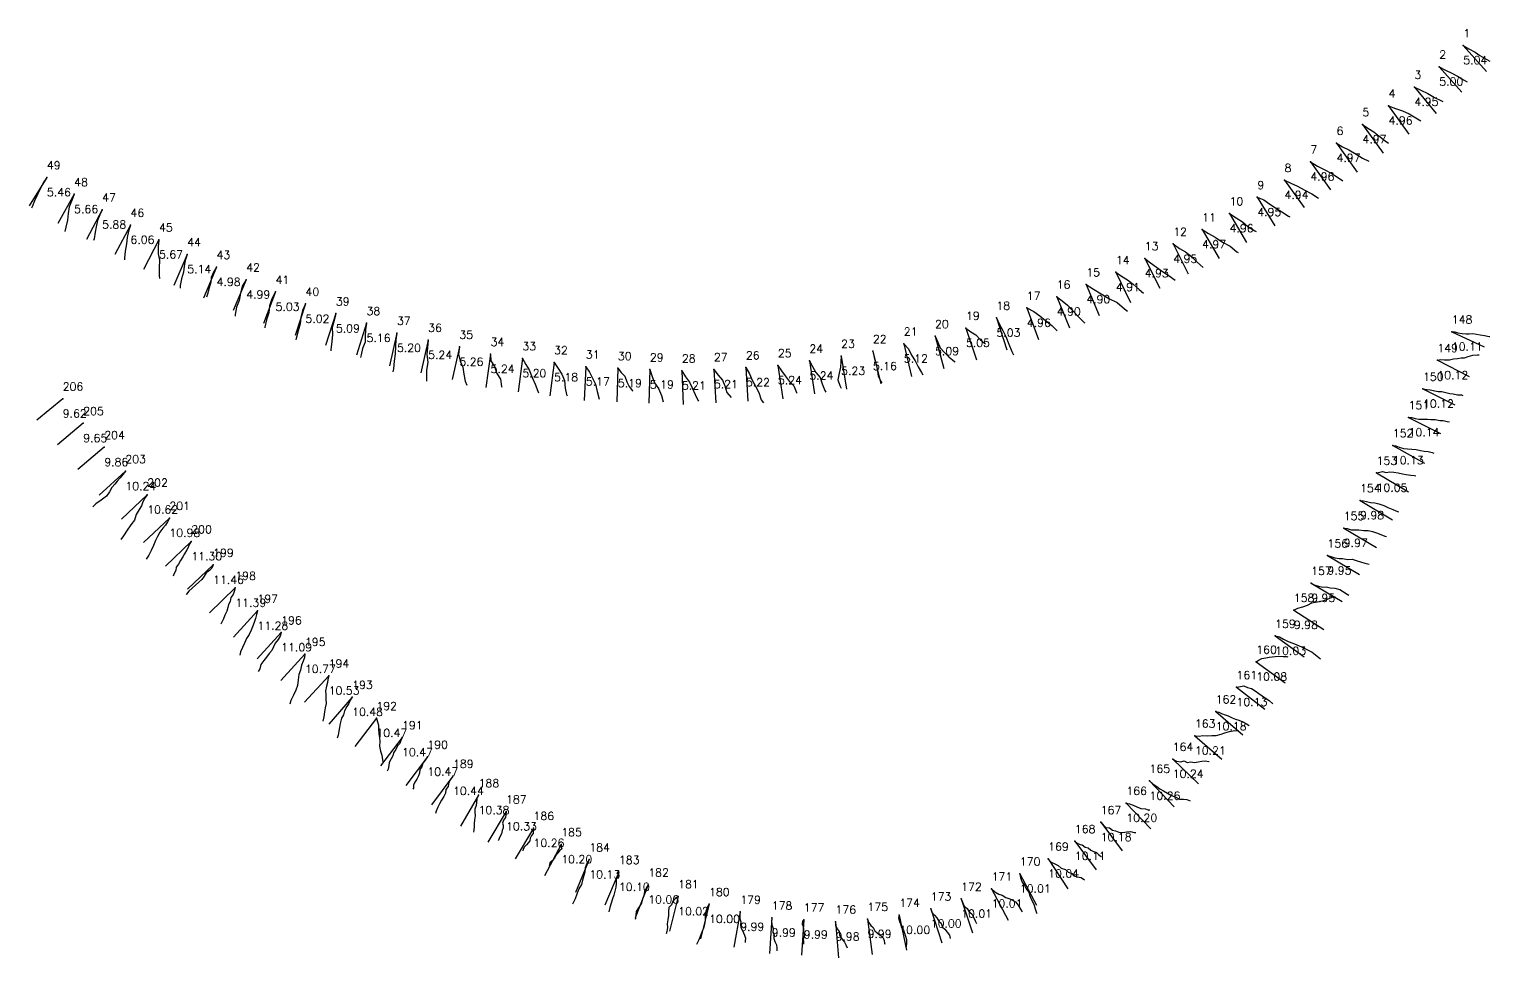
# Model space of a CAD drawing. Extents: x 748548.7 to 748603.5, y 8930366 to 8930400.8.
import ezdxf

# ---------------------------------------------------------------- set-up
doc = ezdxf.new("R2010")
doc.units = 0
for name, color, linetype in [('Hole', 7, 'Continuous'), ('Length', 7, 'Continuous'), ('Number', 7, 'Continuous'), ('Real Hole', 7, 'Continuous'), ('Theoretical Hole', 7, 'Continuous')]:
    doc.layers.add(name, color=color, linetype=linetype)
doc.styles.get("Standard").update_dxf_attribs({"font": 'simplex.shx'})

msp = doc.modelspace()

# ---------------------------------------------------------------- linework, layer by layer
at = {"layer": 'Hole', "color": 244, "true_color": 0x0a11ff}
for p in [(748602.48, 8930400.16, 199.87), (748601.58, 8930399.36, 199.83), (748600.65, 8930398.6, 199.78), (748599.68, 8930397.9, 199.79), (748598.7, 8930397.2, 199.79), (748597.73, 8930396.5, 199.79), (748596.75, 8930395.8, 199.78), (748549.39, 8930395.21, 200.31), (748595.78, 8930395.11, 199.78), (748550.41, 8930394.58, 200.52), (748594.76, 8930394.47, 199.79), (748551.46, 8930394, 200.74), (748593.72, 8930393.86, 199.8), (748552.52, 8930393.43, 200.93), (748553.59, 8930392.88, 200.53), (748591.61, 8930392.72, 199.79), (748592.69, 8930393.26, 199.8), (748554.65, 8930392.33, 199.98), (748590.54, 8930392.18, 199.77), (748555.75, 8930391.85, 199.81), (748589.46, 8930391.66, 199.74), (748556.86, 8930391.38, 199.84), (748588.35, 8930391.2, 199.74), (748557.96, 8930390.92, 199.87), (748587.24, 8930390.74, 199.74), (748559.08, 8930390.47, 199.87), (748560.22, 8930390.11, 199.94), (748586.12, 8930390.32, 199.8), (748561.37, 8930389.75, 200), (748583.84, 8930389.57, 199.89), (748584.98, 8930389.95, 199.87), (748562.51, 8930389.38, 200.05), (748563.68, 8930389.12, 200.09), (748581.51, 8930388.98, 199.96), (748582.68, 8930389.26, 199.93), (748602.05, 8930389.43, 200.02), (748564.85, 8930388.86, 200.11), (748566.02, 8930388.59, 200.08), (748567.21, 8930388.43, 200.05), (748577.97, 8930388.34, 200.09), (748579.16, 8930388.52, 200.07), (748580.35, 8930388.7, 200), (748601.51, 8930388.36, 200.03), (748568.4, 8930388.28, 200.02), (748569.59, 8930388.12, 200.02), (748570.79, 8930388.06, 200.03), (748571.99, 8930388.01, 200.04), (748573.19, 8930387.97, 200.05), (748574.39, 8930388.02, 200.05), (748575.59, 8930388.09, 200.07), (748576.79, 8930388.17, 200.09), (748600.97, 8930387.29, 200.03), (748549.98, 8930386.92, 199.54), (748600.43, 8930386.22, 200.05), (748550.75, 8930386, 199.56), (748551.54, 8930385.1, 199.77), (748599.84, 8930385.17, 200.04), (748552.33, 8930384.2, 200.15), (748599.23, 8930384.14, 199.96), (748553.15, 8930383.32, 200.54), (748598.61, 8930383.11, 199.88), (748553.98, 8930382.45, 200.9), (748598, 8930382.07, 199.86), (748554.8, 8930381.57, 201.22), (748555.62, 8930380.69, 201.38), (748597.39, 8930381.04, 199.85), (748556.45, 8930379.83, 201.31), (748596.78, 8930380.01, 199.86), (748557.28, 8930378.97, 201.2), (748596.13, 8930379, 199.89), (748558.17, 8930378.16, 201), (748595.43, 8930378.03, 199.95), (748559.06, 8930377.35, 200.69), (748594.72, 8930377.06, 200), (748559.95, 8930376.54, 200.44), (748593.98, 8930376.11, 200.04), (748560.83, 8930375.74, 200.39), (748593.2, 8930375.2, 200.09), (748561.74, 8930374.95, 200.38), (748562.7, 8930374.23, 200.38), (748592.42, 8930374.29, 200.12), (748563.65, 8930373.5, 200.38), (748591.59, 8930373.42, 200.15), (748564.61, 8930372.78, 200.36), (748590.72, 8930372.6, 200.17), (748565.57, 8930372.06, 200.3), (748566.6, 8930371.45, 200.24), (748589.85, 8930371.77, 200.11), (748567.63, 8930370.83, 200.17), (748588.89, 8930371.05, 200.09), (748587.92, 8930370.34, 200.03), (748568.67, 8930370.22, 200.11), (748569.72, 8930369.65, 200.04), (748570.83, 8930369.18, 200.01), (748586.92, 8930369.68, 199.95), (748571.93, 8930368.71, 199.97), (748585.86, 8930369.12, 199.92), (748573.05, 8930368.27, 199.94), (748583.66, 8930368.18, 199.92), (748584.8, 8930368.56, 199.92), (748574.21, 8930367.98, 199.91), (748575.38, 8930367.69, 199.9), (748581.34, 8930367.57, 199.91), (748582.52, 8930367.81, 199.91), (748576.56, 8930367.47, 199.9), (748577.76, 8930367.4, 199.9), (748578.95, 8930367.32, 199.89), (748580.15, 8930367.42, 199.9)]:
    msp.add_point(p, dxfattribs=at)
at = {"layer": 'Real Hole', "color": 1, "true_color": 0xff0000}
for points in [[(748602.48, 8930400.16, 199.87), (748602.692, 8930400.036, 198.901), (748602.921, 8930399.908, 197.936), (748603.105, 8930399.776, 196.962), (748603.364, 8930399.628, 196.007), (748603.474, 8930399.572, 195.523)], [(748601.58, 8930399.36, 199.83), (748601.809, 8930399.231, 198.865), (748602.052, 8930399.118, 197.902), (748602.266, 8930399.005, 196.931), (748602.488, 8930398.869, 195.966), (748602.624, 8930398.798, 195.386)], [(748600.65, 8930398.6, 199.78), (748600.894, 8930398.478, 198.818), (748601.152, 8930398.36, 197.859), (748601.399, 8930398.205, 196.902), (748601.662, 8930398.086, 195.945), (748601.716, 8930398.062, 195.754)], [(748599.68, 8930397.9, 199.79), (748599.937, 8930397.795, 198.829), (748600.206, 8930397.708, 197.87), (748600.447, 8930397.599, 196.906), (748600.707, 8930397.446, 195.952), (748600.886, 8930397.328, 195.182)], [(748598.7, 8930397.2, 199.79), (748598.905, 8930397.06, 198.821), (748599.126, 8930396.925, 197.855), (748599.316, 8930396.767, 196.886), (748599.554, 8930396.581, 195.933), (748599.671, 8930396.497, 195.454)], [(748597.73, 8930396.5, 199.79), (748597.951, 8930396.361, 198.825), (748598.194, 8930396.241, 197.862), (748598.461, 8930396.086, 196.911), (748598.707, 8930395.936, 195.953), (748598.935, 8930395.825, 194.986)], [(748596.75, 8930395.8, 199.78), (748597.017, 8930395.639, 198.83), (748597.29, 8930395.491, 197.879), (748597.529, 8930395.368, 196.916), (748597.763, 8930395.219, 195.955), (748597.961, 8930395.09, 195.087)], [(748549.39, 8930395.21, 200.31), (748549.253, 8930395.007, 199.34), (748549.153, 8930394.795, 198.368), (748549.03, 8930394.574, 197.401), (748548.921, 8930394.34, 196.435), (748548.83, 8930394.107, 195.467), (748548.806, 8930394.055, 195.275)], [(748595.78, 8930395.11, 199.78), (748596.021, 8930394.997, 198.816), (748596.268, 8930394.884, 197.854), (748596.522, 8930394.742, 196.897), (748596.8, 8930394.593, 195.948), (748597.049, 8930394.433, 194.993)], [(748550.41, 8930394.58, 200.52), (748550.318, 8930394.349, 199.551), (748550.224, 8930394.106, 198.586), (748550.186, 8930393.863, 197.617), (748550.157, 8930393.615, 196.648), (748550.098, 8930393.347, 195.687), (748550.06, 8930393.188, 195.109)], [(748594.76, 8930394.47, 199.79), (748595.007, 8930394.369, 198.826), (748595.23, 8930394.212, 197.864), (748595.441, 8930394.073, 196.897), (748595.675, 8930393.928, 195.935), (748595.927, 8930393.763, 194.982), (748595.974, 8930393.732, 194.79)], [(748551.46, 8930394, 200.74), (748551.369, 8930393.811, 199.762), (748551.287, 8930393.595, 198.789), (748551.235, 8930393.361, 197.819), (748551.197, 8930393.163, 196.839), (748551.155, 8930392.917, 195.871), (748551.133, 8930392.851, 195.579)], [(748593.72, 8930393.86, 199.8), (748593.961, 8930393.703, 198.842), (748594.199, 8930393.554, 197.882), (748594.407, 8930393.371, 196.922), (748594.667, 8930393.207, 195.97), (748594.716, 8930393.181, 195.778)], [(748552.52, 8930393.43, 200.93), (748552.446, 8930393.194, 199.961), (748552.393, 8930392.966, 198.989), (748552.378, 8930392.72, 198.02), (748552.324, 8930392.447, 197.059), (748552.294, 8930392.185, 196.095), (748552.293, 8930392.131, 195.902)], [(748553.59, 8930392.88, 200.53), (748553.562, 8930392.612, 199.567), (748553.557, 8930392.348, 198.602), (748553.608, 8930392.108, 197.633), (748553.602, 8930391.828, 196.673), (748553.602, 8930391.536, 195.717), (748553.605, 8930391.423, 195.333)], [(748591.61, 8930392.72, 199.79), (748591.839, 8930392.552, 198.831), (748592.071, 8930392.421, 197.867), (748592.298, 8930392.254, 196.908), (748592.499, 8930392.039, 195.952), (748592.73, 8930391.833, 195.001)], [(748592.69, 8930393.26, 199.8), (748592.936, 8930393.111, 198.842), (748593.178, 8930392.98, 197.881), (748593.461, 8930392.787, 196.941), (748593.736, 8930392.632, 195.993), (748593.991, 8930392.428, 195.047), (748594.045, 8930392.396, 194.857)], [(748554.65, 8930392.33, 199.98), (748554.573, 8930392.104, 199.009), (748554.531, 8930391.888, 198.033), (748554.506, 8930391.659, 197.06), (748554.434, 8930391.414, 196.094), (748554.385, 8930391.157, 195.128), (748554.379, 8930391.057, 194.741)], [(748590.54, 8930392.18, 199.77), (748590.753, 8930392.015, 198.807), (748590.975, 8930391.848, 197.846), (748591.207, 8930391.691, 196.886), (748591.46, 8930391.524, 195.933), (748591.681, 8930391.364, 195.076)], [(748555.75, 8930391.85, 199.81), (748555.631, 8930391.664, 198.835), (748555.551, 8930391.467, 197.858), (748555.53, 8930391.289, 196.874), (748555.47, 8930391.075, 195.899), (748555.407, 8930390.84, 194.929), (748555.37, 8930390.723, 194.444)], [(748589.46, 8930391.66, 199.74), (748589.67, 8930391.514, 198.773), (748589.895, 8930391.372, 197.809), (748590.101, 8930391.213, 196.844), (748590.331, 8930391.017, 195.891), (748590.492, 8930390.87, 195.121)], [(748556.86, 8930391.38, 199.84), (748556.707, 8930391.138, 198.882), (748556.649, 8930390.873, 197.92), (748556.6, 8930390.606, 196.957), (748556.496, 8930390.346, 195.997), (748556.449, 8930390.072, 195.036), (748556.442, 8930390.014, 194.845)], [(748588.35, 8930391.2, 199.74), (748588.624, 8930391.03, 198.793), (748588.904, 8930390.847, 197.851), (748589.199, 8930390.677, 196.911), (748589.506, 8930390.52, 195.972), (748589.783, 8930390.289, 195.039), (748589.897, 8930390.198, 194.667)], [(748557.96, 8930390.92, 199.87), (748557.822, 8930390.667, 198.912), (748557.737, 8930390.402, 197.952), (748557.705, 8930390.134, 196.989), (748557.616, 8930389.88, 196.026), (748557.559, 8930389.602, 195.067), (748557.556, 8930389.573, 194.971)], [(748587.24, 8930390.74, 199.74), (748587.451, 8930390.584, 198.775), (748587.648, 8930390.42, 197.808), (748587.855, 8930390.206, 196.854), (748588.061, 8930389.988, 195.9), (748588.272, 8930389.781, 194.944), (748588.294, 8930389.763, 194.849)], [(748559.08, 8930390.47, 199.87), (748558.968, 8930390.221, 198.908), (748558.904, 8930389.965, 197.943), (748558.882, 8930389.725, 196.973), (748558.807, 8930389.464, 196.011), (748558.728, 8930389.181, 195.055), (748558.717, 8930389.123, 194.863)], [(748560.22, 8930390.11, 199.94), (748560.151, 8930389.851, 198.977), (748560.085, 8930389.592, 198.013), (748560.099, 8930389.328, 197.048), (748560.064, 8930389.062, 196.085), (748560.037, 8930388.748, 195.136), (748560.028, 8930388.719, 195.041)], [(748586.12, 8930390.32, 199.8), (748586.382, 8930390.191, 198.844), (748586.603, 8930390.025, 197.883), (748586.825, 8930389.857, 196.922), (748587.052, 8930389.658, 195.969), (748587.256, 8930389.467, 195.009)], [(748561.37, 8930389.75, 200), (748561.325, 8930389.505, 199.032), (748561.312, 8930389.267, 198.06), (748561.312, 8930389.038, 197.087), (748561.221, 8930388.797, 196.121), (748561.162, 8930388.564, 195.15), (748561.148, 8930388.468, 194.762)], [(748583.84, 8930389.57, 199.89), (748584.018, 8930389.423, 198.917), (748584.21, 8930389.318, 197.941), (748584.373, 8930389.144, 196.97), (748584.538, 8930389, 195.994), (748584.572, 8930388.977, 195.799)], [(748584.98, 8930389.95, 199.87), (748585.091, 8930389.696, 198.909), (748585.225, 8930389.474, 197.944), (748585.331, 8930389.247, 196.975), (748585.451, 8930388.964, 196.024), (748585.563, 8930388.694, 195.067), (748585.619, 8930388.565, 194.588)], [(748562.51, 8930389.38, 200.05), (748562.465, 8930389.125, 199.084), (748562.45, 8930388.881, 198.114), (748562.442, 8930388.608, 197.152), (748562.403, 8930388.326, 196.194), (748562.377, 8930388.035, 195.238), (748562.361, 8930387.925, 194.853)], [(748563.68, 8930389.12, 200.09), (748563.655, 8930388.842, 199.13), (748563.633, 8930388.576, 198.166), (748563.67, 8930388.291, 197.208), (748563.621, 8930387.982, 196.259), (748563.619, 8930387.676, 195.306), (748563.621, 8930387.583, 195.021)], [(748581.51, 8930388.98, 199.96), (748581.679, 8930388.79, 198.993), (748581.794, 8930388.558, 198.027), (748581.937, 8930388.336, 197.062), (748582.047, 8930388.114, 196.094), (748582.167, 8930387.899, 195.124), (748582.221, 8930387.816, 194.737)], [(748582.68, 8930389.26, 199.93), (748582.785, 8930389.035, 198.961), (748582.867, 8930388.823, 197.988), (748583.027, 8930388.661, 197.014), (748583.2, 8930388.486, 196.044), (748583.411, 8930388.312, 195.083), (748583.429, 8930388.295, 194.986)], [(748602.05, 8930389.43, 200.02), (748602.164, 8930389.423, 199.026), (748602.281, 8930389.386, 198.034), (748602.444, 8930389.365, 197.048), (748602.588, 8930389.357, 196.058), (748602.704, 8930389.358, 195.065), (748602.839, 8930389.36, 194.074), (748602.971, 8930389.344, 193.083), (748603.116, 8930389.315, 192.094), (748603.271, 8930389.294, 191.106), (748603.445, 8930389.256, 190.122), (748603.473, 8930389.251, 189.924)], [(748564.85, 8930388.86, 200.11), (748564.818, 8930388.584, 199.149), (748564.883, 8930388.333, 198.184), (748564.976, 8930388.107, 197.214), (748565.016, 8930387.839, 196.251), (748565.072, 8930387.582, 195.286), (748565.132, 8930387.428, 194.71)], [(748566.02, 8930388.59, 200.08), (748566.028, 8930388.344, 199.111), (748566.16, 8930388.126, 198.144), (748566.258, 8930387.866, 197.183), (748566.393, 8930387.652, 196.216), (748566.432, 8930387.38, 195.254), (748566.442, 8930387.355, 195.158)], [(748567.21, 8930388.43, 200.05), (748567.336, 8930388.207, 199.083), (748567.47, 8930387.999, 198.115), (748567.574, 8930387.711, 197.162), (748567.686, 8930387.465, 196.2), (748567.79, 8930387.199, 195.241), (748567.815, 8930387.147, 195.05)], [(748577.97, 8930388.34, 200.09), (748578.089, 8930388.125, 199.121), (748578.211, 8930387.909, 198.152), (748578.371, 8930387.716, 197.184), (748578.447, 8930387.473, 196.217), (748578.546, 8930387.231, 195.252), (748578.58, 8930387.161, 194.962)], [(748579.16, 8930388.52, 200.07), (748579.148, 8930388.304, 199.094), (748579.131, 8930388.098, 198.115), (748579.088, 8930387.873, 197.142), (748579.035, 8930387.626, 196.174), (748579.109, 8930387.415, 195.2), (748579.165, 8930387.314, 194.713)], [(748580.35, 8930388.7, 200), (748580.397, 8930388.464, 199.029), (748580.457, 8930388.246, 198.055), (748580.511, 8930388.035, 197.079), (748580.546, 8930387.771, 196.116), (748580.658, 8930387.554, 195.146), (748580.682, 8930387.515, 194.951)], [(748601.51, 8930388.36, 200.03), (748601.642, 8930388.385, 199.039), (748601.775, 8930388.379, 198.048), (748601.966, 8930388.378, 197.066), (748602.113, 8930388.412, 196.078), (748602.261, 8930388.433, 195.089), (748602.402, 8930388.454, 194.099), (748602.528, 8930388.455, 193.107), (748602.669, 8930388.499, 192.118), (748602.844, 8930388.547, 191.135), (748603.011, 8930388.567, 190.149), (748603.073, 8930388.57, 189.754)], [(748568.4, 8930388.28, 200.02), (748568.547, 8930388.047, 199.059), (748568.694, 8930387.837, 198.092), (748568.787, 8930387.601, 197.125), (748568.818, 8930387.321, 196.165), (748568.87, 8930387.073, 195.198), (748568.891, 8930387.023, 195.005)], [(748569.59, 8930388.12, 200.02), (748569.732, 8930387.91, 199.053), (748569.841, 8930387.688, 198.084), (748569.955, 8930387.471, 197.114), (748570.013, 8930387.189, 196.157), (748570.087, 8930386.903, 195.201)], [(748570.79, 8930388.06, 200.03), (748570.918, 8930387.905, 199.05), (748571.048, 8930387.765, 198.069), (748571.126, 8930387.553, 197.095), (748571.208, 8930387.376, 196.114), (748571.339, 8930387.216, 195.136), (748571.353, 8930387.198, 195.038)], [(748571.99, 8930388.01, 200.04), (748572.073, 8930387.753, 199.077), (748572.164, 8930387.514, 198.11), (748572.318, 8930387.307, 197.144), (748572.422, 8930387.042, 196.186), (748572.484, 8930386.81, 195.215)], [(748573.19, 8930387.97, 200.05), (748573.32, 8930387.741, 199.085), (748573.477, 8930387.541, 198.118), (748573.57, 8930387.332, 197.145), (748573.684, 8930387.078, 196.184), (748573.786, 8930386.872, 195.211), (748573.812, 8930386.827, 195.018)], [(748574.39, 8930388.02, 200.05), (748574.55, 8930387.802, 199.087), (748574.711, 8930387.615, 198.118), (748574.798, 8930387.405, 197.144), (748574.873, 8930387.153, 196.18), (748575.037, 8930386.966, 195.211)], [(748575.59, 8930388.09, 200.07), (748575.721, 8930387.852, 199.108), (748575.824, 8930387.611, 198.143), (748575.95, 8930387.393, 197.175), (748576.071, 8930387.148, 196.213), (748576.167, 8930386.878, 195.255), (748576.247, 8930386.763, 194.775)], [(748576.79, 8930388.17, 200.09), (748576.929, 8930387.963, 199.121), (748577.067, 8930387.784, 198.147), (748577.212, 8930387.579, 197.179), (748577.385, 8930387.398, 196.211), (748577.482, 8930387.156, 195.246), (748577.491, 8930387.131, 195.15)], [(748600.97, 8930387.29, 200.03), (748601.11, 8930387.268, 199.04), (748601.241, 8930387.248, 198.049), (748601.41, 8930387.214, 197.064), (748601.535, 8930387.196, 196.072), (748601.675, 8930387.189, 195.082), (748601.829, 8930387.151, 194.094), (748601.975, 8930387.116, 193.106), (748602.099, 8930387.109, 192.113), (748602.259, 8930387.067, 191.127), (748602.415, 8930387.061, 190.14), (748602.467, 8930387.047, 189.844)], [(748600.43, 8930386.22, 200.05), (748600.555, 8930386.214, 199.058), (748600.678, 8930386.185, 198.066), (748600.818, 8930386.157, 197.076), (748600.971, 8930386.153, 196.088), (748601.137, 8930386.151, 195.102), (748601.266, 8930386.136, 194.11), (748601.429, 8930386.144, 193.124), (748601.606, 8930386.103, 192.14), (748601.728, 8930386.109, 191.148), (748601.881, 8930386.069, 190.16), (748601.963, 8930386.059, 189.667)], [(748599.84, 8930385.17, 200.04), (748599.955, 8930385.155, 199.047), (748600.073, 8930385.105, 198.055), (748600.245, 8930385.054, 197.071), (748600.385, 8930385.041, 196.081), (748600.558, 8930385.028, 195.096), (748600.719, 8930385.017, 194.11), (748600.871, 8930384.978, 193.122), (748601.013, 8930384.959, 192.132), (748601.168, 8930384.937, 191.145), (748601.318, 8930384.902, 190.156), (748601.379, 8930384.883, 189.762)], [(748552.33, 8930384.2, 200.15), (748552.233, 8930384.076, 199.163), (748552.131, 8930383.956, 198.175), (748552.021, 8930383.83, 197.189), (748551.934, 8930383.721, 196.199), (748551.817, 8930383.594, 195.214), (748551.735, 8930383.43, 194.231), (748551.619, 8930383.272, 193.25), (748551.423, 8930383.124, 192.281), (748551.22, 8930382.986, 191.311), (748551.108, 8930382.875, 190.63)], [(748599.23, 8930384.14, 199.96), (748599.352, 8930384.163, 198.968), (748599.452, 8930384.189, 197.973), (748599.592, 8930384.159, 196.983), (748599.725, 8930384.178, 195.992), (748599.881, 8930384.165, 195.005), (748600.042, 8930384.148, 194.018), (748600.205, 8930384.11, 193.032), (748600.345, 8930384.086, 192.042), (748600.517, 8930384.059, 191.058), (748600.657, 8930384.045, 190.067), (748600.705, 8930384.032, 189.772)], [(748553.15, 8930383.32, 200.54), (748553.046, 8930383.18, 199.555), (748552.977, 8930383.022, 198.57), (748552.937, 8930382.911, 197.577), (748552.841, 8930382.768, 196.592), (748552.738, 8930382.579, 195.616), (748552.668, 8930382.376, 194.639), (748552.536, 8930382.192, 193.665), (748552.401, 8930381.997, 192.693), (748552.259, 8930381.777, 191.728), (748552.154, 8930381.65, 191.048)], [(748598.61, 8930383.11, 199.88), (748598.735, 8930383.092, 198.888), (748598.851, 8930383.071, 197.895), (748599.006, 8930383.038, 196.908), (748599.164, 8930383.02, 195.92), (748599.321, 8930382.98, 194.934), (748599.503, 8930382.914, 193.953), (748599.658, 8930382.841, 192.967), (748599.845, 8930382.767, 191.988), (748600.015, 8930382.698, 191.005), (748600.051, 8930382.684, 190.808)], [(748553.98, 8930382.45, 200.9), (748553.904, 8930382.312, 199.912), (748553.835, 8930382.184, 198.923), (748553.732, 8930382.064, 197.936), (748553.624, 8930381.924, 196.951), (748553.537, 8930381.763, 195.968), (748553.464, 8930381.602, 194.984), (748553.388, 8930381.426, 194.003), (748553.291, 8930381.238, 193.025), (748553.214, 8930381.063, 192.044), (748553.104, 8930380.904, 191.267)], [(748598, 8930382.07, 199.86), (748598.122, 8930382.054, 198.868), (748598.283, 8930382.013, 197.881), (748598.433, 8930382.004, 196.893), (748598.565, 8930382.013, 195.902), (748598.754, 8930381.984, 194.92), (748598.91, 8930381.982, 193.932), (748599.075, 8930381.95, 192.946), (748599.233, 8930381.893, 191.961), (748599.386, 8930381.835, 190.974), (748599.543, 8930381.775, 189.988), (748599.601, 8930381.752, 189.593)], [(748554.8, 8930381.57, 201.22), (748554.723, 8930381.457, 200.229), (748554.689, 8930381.347, 199.236), (748554.629, 8930381.254, 198.242), (748554.552, 8930381.11, 197.256), (748554.479, 8930381.001, 196.264), (748554.398, 8930380.856, 195.278), (748554.321, 8930380.722, 194.29), (748554.238, 8930380.605, 193.3), (748554.218, 8930380.481, 192.308), (748554.145, 8930380.348, 191.32), (748554.118, 8930380.268, 190.726)], [(748555.62, 8930380.69, 201.38), (748555.571, 8930380.574, 200.388), (748555.488, 8930380.48, 199.396), (748555.359, 8930380.401, 198.407), (748555.28, 8930380.274, 197.419), (748555.196, 8930380.146, 196.43), (748555.078, 8930380.051, 195.442), (748554.955, 8930379.936, 194.456), (748554.834, 8930379.825, 193.47), (748554.706, 8930379.711, 192.485), (748554.625, 8930379.599, 191.494), (748554.61, 8930379.569, 191.297)], [(748597.39, 8930381.04, 199.85), (748597.512, 8930381.003, 198.858), (748597.663, 8930380.961, 197.871), (748597.825, 8930380.934, 196.884), (748597.955, 8930380.936, 195.893), (748598.151, 8930380.895, 194.913), (748598.31, 8930380.903, 193.926), (748598.469, 8930380.856, 192.939), (748598.629, 8930380.805, 191.953), (748598.795, 8930380.758, 190.969), (748598.951, 8930380.723, 189.981)], [(748556.45, 8930379.83, 201.31), (748556.413, 8930379.702, 200.319), (748556.37, 8930379.581, 199.327), (748556.281, 8930379.471, 198.337), (748556.256, 8930379.319, 197.349), (748556.201, 8930379.214, 196.356), (748556.173, 8930379.093, 195.364), (748556.131, 8930378.965, 194.373), (748556.06, 8930378.811, 193.388), (748556.009, 8930378.67, 192.399), (748555.949, 8930378.554, 191.408), (748555.912, 8930378.467, 190.815)], [(748596.78, 8930380.01, 199.86), (748596.895, 8930379.944, 198.869), (748597.054, 8930379.891, 197.883), (748597.22, 8930379.862, 196.897), (748597.338, 8930379.871, 195.904), (748597.494, 8930379.838, 194.917), (748597.664, 8930379.819, 193.932), (748597.851, 8930379.766, 192.951), (748597.994, 8930379.683, 191.965), (748598.128, 8930379.599, 190.977), (748598.193, 8930379.558, 190.483)], [(748596.13, 8930379, 199.89), (748596.282, 8930379.074, 198.904), (748596.464, 8930379.127, 197.923), (748596.646, 8930379.183, 196.941), (748596.808, 8930379.27, 195.958), (748597, 8930379.315, 194.977), (748597.219, 8930379.348, 194.002), (748597.394, 8930379.414, 193.02), (748597.57, 8930379.482, 192.038), (748597.679, 8930379.513, 191.449)], [(748557.28, 8930378.97, 201.2), (748557.243, 8930378.83, 200.211), (748557.211, 8930378.68, 199.222), (748557.161, 8930378.533, 198.234), (748557.096, 8930378.371, 197.25), (748557.047, 8930378.243, 196.259), (748556.964, 8930378.086, 195.275), (748556.869, 8930377.931, 194.292), (748556.792, 8930377.758, 193.31), (748556.714, 8930377.6, 192.326), (748556.639, 8930377.43, 191.343), (748556.616, 8930377.315, 190.653)], [(748558.17, 8930378.16, 201), (748558.135, 8930378.029, 200.009), (748558.061, 8930377.904, 199.02), (748557.95, 8930377.765, 198.036), (748557.879, 8930377.627, 197.048), (748557.82, 8930377.489, 196.059), (748557.719, 8930377.379, 195.07), (748557.619, 8930377.242, 194.085), (748557.518, 8930377.112, 193.099), (748557.412, 8930376.961, 192.116), (748557.366, 8930376.803, 191.129), (748557.312, 8930376.703, 190.54)], [(748595.43, 8930378.03, 199.95), (748595.586, 8930377.992, 198.963), (748595.742, 8930377.909, 197.979), (748595.918, 8930377.825, 196.998), (748596.086, 8930377.762, 196.014), (748596.242, 8930377.702, 195.028), (748596.415, 8930377.625, 194.046), (748596.596, 8930377.534, 193.067), (748596.81, 8930377.424, 192.096), (748597.006, 8930377.27, 191.128), (748597.129, 8930377.174, 190.446)], [(748559.06, 8930377.35, 200.69), (748559.046, 8930377.222, 199.698), (748558.995, 8930377.084, 198.709), (748558.929, 8930376.934, 197.723), (748558.897, 8930376.749, 196.741), (748558.833, 8930376.59, 195.755), (748558.801, 8930376.384, 194.777), (748558.782, 8930376.179, 193.799), (748558.722, 8930376.003, 192.816), (748558.636, 8930375.814, 191.838), (748558.529, 8930375.609, 190.865), (748558.49, 8930375.481, 190.178)], [(748594.72, 8930377.06, 200), (748594.826, 8930377.139, 199.009), (748594.935, 8930377.186, 198.016), (748595.08, 8930377.206, 197.027), (748595.2, 8930377.233, 196.034), (748595.316, 8930377.247, 195.041), (748595.431, 8930377.261, 194.048), (748595.57, 8930377.27, 193.058), (748595.729, 8930377.266, 192.07), (748595.865, 8930377.256, 191.08), (748595.903, 8930377.249, 190.782)], [(748559.95, 8930376.54, 200.44), (748559.921, 8930376.402, 199.45), (748559.908, 8930376.285, 198.457), (748559.865, 8930376.153, 197.467), (748559.832, 8930375.978, 196.483), (748559.847, 8930375.833, 195.493), (748559.849, 8930375.66, 194.508), (748559.859, 8930375.503, 193.521), (748559.816, 8930375.342, 192.535), (748559.789, 8930375.187, 191.547), (748559.775, 8930374.995, 190.566), (748559.737, 8930374.838, 189.782)], [(748593.98, 8930376.11, 200.04), (748594.128, 8930376.132, 199.051), (748594.251, 8930376.164, 198.059), (748594.394, 8930376.105, 197.071), (748594.543, 8930376.063, 196.083), (748594.683, 8930375.974, 195.097), (748594.82, 8930375.88, 194.111), (748594.945, 8930375.792, 193.123), (748595.072, 8930375.701, 192.135), (748595.203, 8930375.615, 191.148), (748595.344, 8930375.485, 190.166)], [(748560.83, 8930375.74, 200.39), (748560.754, 8930375.629, 199.399), (748560.7, 8930375.501, 198.409), (748560.625, 8930375.384, 197.419), (748560.539, 8930375.221, 196.436), (748560.502, 8930375.076, 195.447), (748560.435, 8930374.945, 194.458), (748560.382, 8930374.751, 193.478), (748560.361, 8930374.596, 192.491), (748560.335, 8930374.463, 191.5), (748560.307, 8930374.31, 190.512), (748560.273, 8930374.205, 189.922)], [(748593.2, 8930375.2, 200.09), (748593.313, 8930375.18, 199.097), (748593.418, 8930375.125, 198.104), (748593.56, 8930375.078, 197.115), (748593.671, 8930375.041, 196.122), (748593.812, 8930374.968, 195.135), (748593.939, 8930374.907, 194.144), (748594.072, 8930374.875, 193.154), (748594.212, 8930374.818, 192.165), (748594.353, 8930374.743, 191.178), (748594.46, 8930374.673, 190.287)], [(748561.74, 8930374.95, 200.38), (748561.785, 8930374.81, 199.391), (748561.821, 8930374.689, 198.399), (748561.819, 8930374.545, 197.409), (748561.827, 8930374.367, 196.425), (748561.861, 8930374.222, 195.436), (748561.864, 8930374.076, 194.447), (748561.857, 8930373.903, 193.462), (748561.892, 8930373.719, 192.48), (748561.944, 8930373.559, 191.494), (748561.964, 8930373.395, 190.508), (748561.978, 8930373.31, 190.015)], [(748562.7, 8930374.23, 200.38), (748562.654, 8930374.112, 199.388), (748562.62, 8930374.006, 198.394), (748562.525, 8930373.91, 197.404), (748562.468, 8930373.773, 196.415), (748562.386, 8930373.653, 195.425), (748562.361, 8930373.536, 194.432), (748562.289, 8930373.422, 193.441), (748562.22, 8930373.289, 192.453), (748562.205, 8930373.171, 191.46), (748562.178, 8930373.039, 190.469), (748562.149, 8930372.959, 189.774)], [(748592.42, 8930374.29, 200.12), (748592.578, 8930374.282, 199.133), (748592.712, 8930374.298, 198.142), (748592.88, 8930374.288, 197.156), (748593.049, 8930374.306, 196.171), (748593.219, 8930374.305, 195.185), (748593.399, 8930374.353, 194.203), (748593.544, 8930374.398, 193.214), (748593.717, 8930374.453, 192.231), (748593.916, 8930374.486, 191.251), (748594.07, 8930374.47, 190.263)], [(748563.65, 8930373.5, 200.38), (748563.563, 8930373.373, 199.392), (748563.479, 8930373.265, 198.401), (748563.447, 8930373.13, 197.411), (748563.37, 8930373.028, 196.419), (748563.353, 8930372.895, 195.428), (748563.32, 8930372.787, 194.435), (748563.254, 8930372.67, 193.444), (748563.185, 8930372.547, 192.454), (748563.131, 8930372.445, 191.46), (748563.126, 8930372.333, 190.467), (748563.103, 8930372.286, 189.969)], [(748591.59, 8930373.42, 200.15), (748591.725, 8930373.338, 199.163), (748591.896, 8930373.314, 198.178), (748592.012, 8930373.351, 197.185), (748592.132, 8930373.287, 196.194), (748592.269, 8930373.312, 195.204), (748592.414, 8930373.293, 194.215), (748592.543, 8930373.309, 193.223), (748592.675, 8930373.344, 192.233), (748592.804, 8930373.358, 191.241), (748592.939, 8930373.323, 190.251), (748592.952, 8930373.323, 190.152)], [(748564.61, 8930372.78, 200.36), (748564.522, 8930372.658, 199.371), (748564.457, 8930372.534, 198.381), (748564.429, 8930372.396, 197.391), (748564.348, 8930372.282, 196.401), (748564.328, 8930372.142, 195.411), (748564.267, 8930372.019, 194.42), (748564.185, 8930371.878, 193.434), (748564.106, 8930371.736, 192.447), (748564.048, 8930371.613, 191.456), (748563.981, 8930371.461, 190.47), (748563.956, 8930371.373, 189.877)], [(748590.72, 8930372.6, 200.17), (748590.841, 8930372.491, 199.183), (748590.996, 8930372.39, 198.201), (748591.105, 8930372.3, 197.211), (748591.242, 8930372.225, 196.223), (748591.395, 8930372.136, 195.239), (748591.54, 8930372.047, 194.253), (748591.703, 8930371.994, 193.268), (748591.843, 8930371.912, 192.281), (748591.987, 8930371.919, 191.292), (748592.12, 8930371.904, 190.301), (748592.238, 8930371.854, 189.613)], [(748565.57, 8930372.06, 200.3), (748565.506, 8930371.927, 199.311), (748565.486, 8930371.793, 198.32), (748565.474, 8930371.684, 197.326), (748565.423, 8930371.536, 196.339), (748565.433, 8930371.428, 195.344), (748565.439, 8930371.295, 194.353), (748565.411, 8930371.145, 193.365), (748565.408, 8930371.003, 192.375), (748565.401, 8930370.886, 191.382), (748565.388, 8930370.752, 190.391), (748565.38, 8930370.682, 189.795)], [(748566.6, 8930371.45, 200.24), (748566.591, 8930371.331, 199.247), (748566.576, 8930371.225, 198.253), (748566.502, 8930371.134, 197.26), (748566.463, 8930371.019, 196.267), (748566.489, 8930370.943, 195.27), (748566.495, 8930370.84, 194.276), (748566.453, 8930370.744, 193.281), (748566.429, 8930370.614, 192.29), (748566.366, 8930370.498, 191.299), (748566.31, 8930370.382, 190.307), (748566.308, 8930370.37, 190.208)], [(748589.85, 8930371.77, 200.11), (748589.965, 8930371.742, 199.117), (748590.107, 8930371.692, 198.128), (748590.238, 8930371.633, 197.139), (748590.398, 8930371.567, 196.154), (748590.57, 8930371.555, 195.169), (748590.696, 8930371.509, 194.178), (748590.702, 8930371.513, 193.178), (748590.692, 8930371.513, 192.178), (748590.699, 8930371.497, 191.178), (748590.715, 8930371.504, 190.178), (748590.706, 8930371.519, 189.178), (748590.691, 8930371.502, 188.179)], [(748567.63, 8930370.83, 200.17), (748567.614, 8930370.718, 199.176), (748567.614, 8930370.633, 198.18), (748567.549, 8930370.557, 197.185), (748567.503, 8930370.45, 196.192), (748567.485, 8930370.35, 195.197), (748567.435, 8930370.287, 194.2), (748567.361, 8930370.21, 193.206), (748567.294, 8930370.135, 192.211), (748567.235, 8930370.037, 191.218), (748567.234, 8930369.983, 190.52)], [(748588.89, 8930371.05, 200.09), (748588.986, 8930370.95, 199.1), (748589.086, 8930370.852, 198.109), (748589.213, 8930370.84, 197.118), (748589.335, 8930370.755, 196.129), (748589.45, 8930370.732, 195.136), (748589.572, 8930370.674, 194.145), (748589.723, 8930370.671, 193.156), (748589.866, 8930370.691, 192.167), (748590.001, 8930370.701, 191.176), (748590.147, 8930370.668, 190.187), (748590.208, 8930370.666, 189.691)], [(748587.92, 8930370.34, 200.03), (748588.011, 8930370.267, 199.037), (748588.118, 8930370.216, 198.044), (748588.198, 8930370.206, 197.047), (748588.305, 8930370.116, 196.057), (748588.416, 8930370.087, 195.064), (748588.517, 8930370.001, 194.072), (748588.619, 8930369.958, 193.078), (748588.73, 8930369.922, 192.085), (748588.811, 8930369.846, 191.092), (748588.905, 8930369.771, 190.099), (748588.914, 8930369.767, 189.999)], [(748568.67, 8930370.22, 200.11), (748568.661, 8930370.127, 199.114), (748568.684, 8930370.05, 198.118), (748568.605, 8930369.977, 197.123), (748568.527, 8930369.89, 196.13), (748568.47, 8930369.819, 195.134), (748568.421, 8930369.704, 194.142), (748568.329, 8930369.602, 193.152), (748568.242, 8930369.525, 192.159), (748568.211, 8930369.426, 191.365)], [(748569.72, 8930369.65, 200.04), (748569.629, 8930369.501, 199.055), (748569.568, 8930369.342, 198.07), (748569.555, 8930369.181, 197.083), (748569.52, 8930369.051, 196.092), (748569.463, 8930368.88, 195.109), (748569.424, 8930368.722, 194.122), (748569.332, 8930368.553, 193.141), (748569.254, 8930368.359, 192.163), (748569.185, 8930368.178, 191.182), (748569.097, 8930368.001, 190.201), (748569.092, 8930367.983, 190.103)], [(748570.83, 8930369.18, 200.01), (748570.786, 8930369.048, 199.02), (748570.726, 8930368.907, 198.032), (748570.721, 8930368.754, 197.043), (748570.714, 8930368.619, 196.053), (748570.671, 8930368.472, 195.064), (748570.637, 8930368.323, 194.076), (748570.589, 8930368.183, 193.087), (748570.537, 8930368.016, 192.103), (748570.489, 8930367.857, 191.116), (748570.454, 8930367.689, 190.131)], [(748586.92, 8930369.68, 199.95), (748587.038, 8930369.561, 198.964), (748587.168, 8930369.49, 197.975), (748587.295, 8930369.431, 196.985), (748587.412, 8930369.332, 195.997), (748587.564, 8930369.28, 195.01), (748587.675, 8930369.185, 194.021), (748587.812, 8930369.131, 193.031), (748587.887, 8930369.041, 192.038), (748588.011, 8930369.01, 191.047), (748588.151, 8930368.974, 190.057), (748588.278, 8930368.895, 189.068)], [(748571.93, 8930368.71, 199.97), (748571.856, 8930368.58, 198.981), (748571.787, 8930368.447, 197.993), (748571.758, 8930368.31, 197.002), (748571.715, 8930368.174, 196.013), (748571.68, 8930368.024, 195.025), (748571.615, 8930367.917, 194.032), (748571.537, 8930367.811, 193.041), (748571.481, 8930367.703, 192.049), (748571.467, 8930367.587, 191.055), (748571.446, 8930367.442, 190.066), (748571.434, 8930367.409, 189.869)], [(748585.86, 8930369.12, 199.92), (748585.88, 8930368.971, 198.931), (748585.94, 8930368.807, 197.947), (748586.037, 8930368.686, 196.959), (748586.093, 8930368.551, 195.97), (748586.19, 8930368.431, 194.982), (748586.231, 8930368.295, 193.992), (748586.3, 8930368.139, 193.006), (748586.381, 8930367.987, 192.021), (748586.438, 8930367.808, 191.039), (748586.485, 8930367.652, 190.052), (748586.502, 8930367.63, 189.854)], [(748573.05, 8930368.27, 199.94), (748572.942, 8930368.193, 198.949), (748572.85, 8930368.095, 197.958), (748572.797, 8930367.959, 196.969), (748572.705, 8930367.853, 195.979), (748572.69, 8930367.699, 194.991), (748572.69, 8930367.562, 194), (748572.661, 8930367.391, 193.015), (748572.644, 8930367.242, 192.026), (748572.646, 8930367.105, 191.036), (748572.626, 8930366.957, 190.047), (748572.605, 8930366.872, 189.555)], [(748583.66, 8930368.18, 199.92), (748583.71, 8930368.05, 198.93), (748583.777, 8930367.901, 197.943), (748583.888, 8930367.815, 196.953), (748583.955, 8930367.694, 195.963), (748584.06, 8930367.622, 194.971), (748584.121, 8930367.49, 193.981), (748584.188, 8930367.36, 192.992), (748584.238, 8930367.252, 192.1)], [(748584.8, 8930368.56, 199.92), (748584.915, 8930368.446, 198.933), (748585.066, 8930368.353, 197.949), (748585.201, 8930368.316, 196.959), (748585.337, 8930368.237, 195.971), (748585.477, 8930368.176, 194.983), (748585.602, 8930368.117, 193.993), (748585.7, 8930368.066, 192.999), (748585.791, 8930367.943, 192.011), (748585.885, 8930367.798, 191.026), (748585.949, 8930367.699, 190.234)], [(748574.21, 8930367.98, 199.91), (748574.143, 8930367.86, 198.919), (748574.082, 8930367.705, 197.933), (748574.062, 8930367.53, 196.949), (748574.057, 8930367.385, 195.96), (748574.044, 8930367.221, 194.973), (748574.004, 8930367.082, 193.984), (748573.943, 8930366.93, 192.997), (748573.876, 8930366.769, 192.013), (748573.808, 8930366.621, 191.026), (748573.734, 8930366.465, 190.041)], [(748575.38, 8930367.69, 199.9), (748575.359, 8930367.583, 198.906), (748575.361, 8930367.429, 197.918), (748575.397, 8930367.321, 196.924), (748575.384, 8930367.212, 195.93), (748575.405, 8930367.109, 194.936), (748575.452, 8930367.015, 193.942), (748575.496, 8930366.906, 192.948), (748575.532, 8930366.816, 191.953), (748575.578, 8930366.71, 190.96), (748575.556, 8930366.6, 189.966), (748575.566, 8930366.54, 189.369)], [(748581.34, 8930367.57, 199.91), (748581.315, 8930367.467, 198.916), (748581.342, 8930367.333, 197.925), (748581.391, 8930367.249, 196.93), (748581.417, 8930367.103, 195.941), (748581.496, 8930367.004, 194.949), (748581.534, 8930366.898, 193.955), (748581.569, 8930366.778, 192.963), (748581.61, 8930366.651, 191.972), (748581.604, 8930366.526, 190.98), (748581.591, 8930366.379, 189.991), (748581.59, 8930366.366, 189.892)], [(748582.52, 8930367.81, 199.91), (748582.552, 8930367.689, 198.918), (748582.659, 8930367.573, 197.93), (748582.747, 8930367.469, 196.94), (748582.82, 8930367.348, 195.95), (748582.912, 8930367.272, 194.957), (748582.954, 8930367.125, 193.969), (748583.047, 8930367.05, 192.976), (748583.128, 8930366.93, 191.986), (748583.219, 8930366.825, 190.996), (748583.248, 8930366.698, 190.005)], [(748576.56, 8930367.47, 199.9), (748576.547, 8930367.349, 198.907), (748576.566, 8930367.202, 197.918), (748576.615, 8930367.075, 196.928), (748576.601, 8930366.937, 195.937), (748576.647, 8930366.824, 194.945), (748576.64, 8930366.689, 193.954), (748576.677, 8930366.581, 192.961), (748576.74, 8930366.457, 191.97), (748576.754, 8930366.333, 190.978), (748576.749, 8930366.233, 190.184)], [(748577.76, 8930367.4, 199.9), (748577.715, 8930367.344, 198.903), (748577.701, 8930367.23, 197.909), (748577.739, 8930367.142, 196.914), (748577.748, 8930367.043, 195.919), (748577.744, 8930366.928, 194.925), (748577.786, 8930366.845, 193.93), (748577.775, 8930366.753, 192.934), (748577.741, 8930366.668, 191.938), (748577.748, 8930366.578, 190.942), (748577.753, 8930366.489, 189.946), (748577.754, 8930366.478, 189.847)], [(748578.95, 8930367.32, 199.89), (748578.949, 8930367.193, 198.898), (748579.005, 8930367.057, 197.909), (748579.084, 8930366.957, 196.917), (748579.099, 8930366.818, 195.927), (748579.158, 8930366.722, 194.933), (748579.224, 8930366.63, 193.94), (748579.288, 8930366.559, 192.944), (748579.337, 8930366.453, 191.951), (748579.38, 8930366.344, 190.958)], [(748580.15, 8930367.42, 199.9), (748580.181, 8930367.306, 198.907), (748580.27, 8930367.182, 197.919), (748580.364, 8930367.107, 196.926), (748580.418, 8930366.988, 195.935), (748580.513, 8930366.903, 194.943), (748580.591, 8930366.849, 193.947), (748580.664, 8930366.79, 192.952), (748580.735, 8930366.721, 191.956), (748580.777, 8930366.616, 190.963), (748580.789, 8930366.515, 189.968), (748580.793, 8930366.486, 189.67)]]:
    msp.add_polyline3d(points, dxfattribs=at)
at = {"layer": 'Theoretical Hole', "color": 244, "true_color": 0x0a11ff}
for p, q in [((748602.48, 8930400.16, 199.87), (748603.345, 8930399.186, 195.001)), ((748601.58, 8930399.36, 199.83), (748602.425, 8930398.407, 194.995)), ((748600.65, 8930398.6, 199.78), (748601.459, 8930397.614, 194.997)), ((748599.68, 8930397.9, 199.79), (748600.441, 8930396.839, 195.005)), ((748598.7, 8930397.2, 199.79), (748599.48, 8930396.117, 195.003)), ((748597.73, 8930396.5, 199.79), (748598.507, 8930395.413, 195.003)), ((748596.75, 8930395.8, 199.78), (748597.509, 8930394.742, 194.994)), ((748549.39, 8930395.21, 200.31), (748548.725, 8930394.152, 194.995)), ((748595.78, 8930395.11, 199.78), (748596.518, 8930394.081, 195.005)), ((748550.41, 8930394.58, 200.52), (748549.8, 8930393.485, 195.001)), ((748594.76, 8930394.47, 199.79), (748595.42, 8930393.4, 195.002)), ((748551.46, 8930394, 200.74), (748550.874, 8930392.883, 194.997)), ((748593.72, 8930393.86, 199.8), (748594.356, 8930392.779, 195.001)), ((748552.52, 8930393.43, 200.93), (748551.939, 8930392.322, 195.001)), ((748553.59, 8930392.88, 200.53), (748553.006, 8930391.766, 195.001)), ((748591.61, 8930392.72, 199.79), (748592.174, 8930391.598, 195.002)), ((748592.69, 8930393.26, 199.8), (748593.327, 8930392.177, 194.991)), ((748554.65, 8930392.33, 199.98), (748554.149, 8930391.167, 194.998)), ((748590.54, 8930392.18, 199.77), (748591.103, 8930391.058, 195.002)), ((748555.75, 8930391.85, 199.81), (748555.259, 8930390.687, 194.993)), ((748589.46, 8930391.66, 199.74), (748590.006, 8930390.528, 194.994)), ((748556.86, 8930391.38, 199.84), (748556.373, 8930390.227, 195.01)), ((748588.35, 8930391.2, 199.74), (748588.83, 8930390.042, 195.003)), ((748557.96, 8930390.92, 199.87), (748557.509, 8930389.745, 195)), ((748587.24, 8930390.74, 199.74), (748587.721, 8930389.581, 195.003)), ((748559.08, 8930390.47, 199.87), (748558.698, 8930389.285, 195.007)), ((748560.22, 8930390.11, 199.94), (748559.836, 8930388.919, 195.006)), ((748586.12, 8930390.32, 199.8), (748586.561, 8930389.144, 195.002)), ((748561.37, 8930389.75, 200), (748560.988, 8930388.553, 194.995)), ((748583.84, 8930389.57, 199.89), (748584.23, 8930388.378, 194.998)), ((748584.98, 8930389.95, 199.87), (748585.372, 8930388.755, 195)), ((748562.51, 8930389.38, 200.05), (748562.235, 8930388.154, 195.004)), ((748563.68, 8930389.12, 200.09), (748563.405, 8930387.896, 195.002)), ((748581.51, 8930388.98, 199.96), (748581.803, 8930387.758, 194.997)), ((748582.68, 8930389.26, 199.93), (748583.004, 8930388.048, 194.997)), ((748602.05, 8930389.43, 200.02), (748603.264, 8930388.87, 189.999)), ((748564.85, 8930388.86, 200.11), (748564.575, 8930387.637, 195.002)), ((748566.02, 8930388.59, 200.08), (748565.842, 8930387.344, 194.993)), ((748567.21, 8930388.43, 200.05), (748567.05, 8930387.183, 195.004)), ((748577.97, 8930388.34, 200.09), (748578.156, 8930387.098, 195.003)), ((748579.16, 8930388.52, 200.07), (748579.359, 8930387.276, 194.994)), ((748580.35, 8930388.7, 200), (748580.643, 8930387.477, 194.995)), ((748601.51, 8930388.36, 200.03), (748602.704, 8930387.759, 189.999)), ((748568.4, 8930388.28, 200.02), (748568.239, 8930387.03, 194.996)), ((748569.59, 8930388.12, 200.02), (748569.523, 8930386.86, 195.006)), ((748570.79, 8930388.06, 200.03), (748570.747, 8930386.802, 194.995)), ((748571.99, 8930388.01, 200.04), (748571.947, 8930386.755, 195.004)), ((748573.19, 8930387.97, 200.05), (748573.244, 8930386.709, 194.995)), ((748574.39, 8930388.02, 200.05), (748574.463, 8930386.765, 194.994)), ((748575.59, 8930388.09, 200.07), (748575.663, 8930386.835, 195.004)), ((748576.79, 8930388.17, 200.09), (748576.972, 8930386.919, 195.005)), ((748600.97, 8930387.29, 200.03), (748602.164, 8930386.686, 189.999)), ((748549.98, 8930386.92, 199.54), (748549.011, 8930386.111, 190.003)), ((748600.43, 8930386.22, 200.05), (748601.624, 8930385.617, 189.999)), ((748550.75, 8930386, 199.56), (748549.781, 8930385.192, 189.993)), ((748551.54, 8930385.1, 199.77), (748550.548, 8930384.272, 189.995)), ((748599.84, 8930385.17, 200.04), (748601.023, 8930384.504, 190.001)), ((748552.33, 8930384.2, 200.15), (748551.353, 8930383.307, 189.996)), ((748599.23, 8930384.14, 199.96), (748600.425, 8930383.431, 190.007)), ((748553.15, 8930383.32, 200.54), (748552.179, 8930382.402, 190.004)), ((748598.61, 8930383.11, 199.88), (748599.831, 8930382.385, 190.002)), ((748553.98, 8930382.45, 200.9), (748553.007, 8930381.531, 190.002)), ((748598, 8930382.07, 199.86), (748599.223, 8930381.344, 189.992)), ((748554.8, 8930381.57, 201.22), (748553.829, 8930380.652, 189.999)), ((748555.62, 8930380.69, 201.38), (748554.657, 8930379.78, 189.997)), ((748597.39, 8930381.04, 199.85), (748598.585, 8930380.331, 189.998)), ((748556.45, 8930379.83, 201.31), (748555.487, 8930378.9, 189.999)), ((748596.78, 8930380.01, 199.86), (748597.946, 8930379.318, 190.003)), ((748557.28, 8930378.97, 201.2), (748556.379, 8930377.981, 190)), ((748596.13, 8930379, 199.89), (748597.259, 8930378.277, 190)), ((748558.17, 8930378.16, 201), (748557.268, 8930377.169, 189.991)), ((748595.43, 8930378.03, 199.95), (748596.512, 8930377.245, 190.01)), ((748559.06, 8930377.35, 200.69), (748558.161, 8930376.363, 190.003)), ((748594.72, 8930377.06, 200), (748595.803, 8930376.274, 190.009)), ((748559.95, 8930376.54, 200.44), (748559.049, 8930375.551, 189.995)), ((748593.98, 8930376.11, 200.04), (748595.037, 8930375.289, 189.999)), ((748560.83, 8930375.74, 200.39), (748559.953, 8930374.728, 189.996)), ((748593.2, 8930375.2, 200.09), (748594.216, 8930374.328, 189.998)), ((748561.74, 8930374.95, 200.38), (748560.933, 8930373.883, 189.996)), ((748562.7, 8930374.23, 200.38), (748561.893, 8930373.163, 189.996)), ((748592.42, 8930374.29, 200.12), (748593.435, 8930373.419, 189.998)), ((748563.65, 8930373.5, 200.38), (748562.842, 8930372.432, 189.996)), ((748591.59, 8930373.42, 200.15), (748592.554, 8930372.489, 189.998)), ((748564.61, 8930372.78, 200.36), (748563.806, 8930371.709, 190.006)), ((748590.72, 8930372.6, 200.17), (748591.643, 8930371.63, 189.998)), ((748565.57, 8930372.06, 200.3), (748564.886, 8930370.909, 190.007)), ((748566.6, 8930371.45, 200.24), (748565.916, 8930370.299, 189.997)), ((748589.85, 8930371.77, 200.11), (748590.772, 8930370.8, 189.998)), ((748567.63, 8930370.83, 200.17), (748566.946, 8930369.679, 189.998)), ((748588.89, 8930371.05, 200.09), (748589.696, 8930369.982, 189.998)), ((748587.92, 8930370.34, 200.03), (748588.714, 8930369.264, 190.009)), ((748568.67, 8930370.22, 200.11), (748568.04, 8930369.037, 189.998)), ((748569.72, 8930369.65, 200.04), (748569.197, 8930368.42, 189.999)), ((748570.83, 8930369.18, 200.01), (748570.307, 8930367.949, 189.999)), ((748586.92, 8930369.68, 199.95), (748587.654, 8930368.555, 190)), ((748571.93, 8930368.71, 199.97), (748571.436, 8930367.467, 189.999)), ((748585.86, 8930369.12, 199.92), (748586.486, 8930367.938, 190)), ((748573.05, 8930368.27, 199.94), (748572.728, 8930366.974, 190.009)), ((748583.66, 8930368.18, 199.92), (748584.079, 8930366.91, 190)), ((748584.8, 8930368.56, 199.92), (748585.426, 8930367.378, 190)), ((748574.21, 8930367.98, 199.91), (748573.888, 8930366.683, 190)), ((748575.38, 8930367.69, 199.9), (748575.134, 8930366.374, 190)), ((748581.34, 8930367.57, 199.91), (748581.605, 8930366.255, 190)), ((748582.52, 8930367.81, 199.91), (748582.934, 8930366.538, 190)), ((748576.56, 8930367.47, 199.9), (748576.474, 8930366.136, 190)), ((748577.76, 8930367.4, 199.9), (748577.674, 8930366.064, 190)), ((748578.95, 8930367.32, 199.89), (748579.064, 8930365.972, 190.002)), ((748580.15, 8930367.42, 199.9), (748580.319, 8930366.094, 190))]:
    msp.add_line(p, q, dxfattribs=at)

# ---------------------------------------------------------------- texts
at = {"layer": 'Length', "color": 244, "true_color": 0x0a11ff}
for s, p in [('5.04', (748602.48, 8930399.456, 199.87)), ('5.00', (748601.58, 8930398.656, 199.83)), ('4.95', (748600.65, 8930397.896, 199.78)), ('4.96', (748599.68, 8930397.196, 199.79)), ('4.97', (748598.7, 8930396.496, 199.79)), ('4.97', (748597.73, 8930395.796, 199.79)), ('4.96', (748596.75, 8930395.096, 199.78)), ('5.46', (748549.39, 8930394.506, 200.31)), ('4.94', (748595.78, 8930394.406, 199.78)), ('5.66', (748550.41, 8930393.876, 200.52)), ('4.95', (748594.76, 8930393.766, 199.79)), ('5.88', (748551.46, 8930393.296, 200.74)), ('4.96', (748593.72, 8930393.156, 199.8)), ('6.06', (748552.52, 8930392.726, 200.93)), ('4.97', (748592.69, 8930392.556, 199.8)), ('5.67', (748553.59, 8930392.176, 200.53)), ('4.95', (748591.61, 8930392.016, 199.79)), ('5.14', (748554.65, 8930391.626, 199.98)), ('4.93', (748590.54, 8930391.476, 199.77)), ('4.98', (748555.75, 8930391.146, 199.81)), ('4.91', (748589.46, 8930390.956, 199.74)), ('4.99', (748556.86, 8930390.676, 199.84)), ('4.90', (748588.35, 8930390.496, 199.74)), ('5.03', (748557.96, 8930390.216, 199.87)), ('5.02', (748559.08, 8930389.766, 199.87)), ('4.90', (748587.24, 8930390.036, 199.74)), ('5.09', (748560.22, 8930389.406, 199.94)), ('5.03', (748584.98, 8930389.246, 199.87)), ('4.96', (748586.12, 8930389.616, 199.8)), ('5.16', (748561.37, 8930389.046, 200)), ('5.20', (748562.51, 8930388.676, 200.05)), ('5.05', (748583.84, 8930388.866, 199.89)), ('10.11', (748602.05, 8930388.726, 200.02)), ('5.24', (748563.68, 8930388.416, 200.09)), ('5.26', (748564.85, 8930388.156, 200.11)), ('5.12', (748581.51, 8930388.276, 199.96)), ('5.09', (748582.68, 8930388.556, 199.93)), ('5.24', (748566.02, 8930387.886, 200.08)), ('5.20', (748567.21, 8930387.726, 200.05)), ('5.18', (748568.4, 8930387.576, 200.02)), ('5.24', (748577.97, 8930387.636, 200.09)), ('5.23', (748579.16, 8930387.816, 200.07)), ('5.16', (748580.35, 8930387.996, 200)), ('10.12', (748601.51, 8930387.656, 200.03)), ('5.17', (748569.59, 8930387.416, 200.02)), ('5.19', (748570.79, 8930387.356, 200.03)), ('5.19', (748571.99, 8930387.306, 200.04)), ('5.21', (748573.19, 8930387.266, 200.05)), ('5.21', (748574.39, 8930387.316, 200.05)), ('5.22', (748575.59, 8930387.386, 200.07)), ('5.24', (748576.79, 8930387.466, 200.09)), ('10.12', (748600.97, 8930386.586, 200.03)), ('9.62', (748549.98, 8930386.216, 199.54)), ('10.14', (748600.43, 8930385.516, 200.05)), ('9.65', (748550.75, 8930385.296, 199.56)), ('9.86', (748551.54, 8930384.396, 199.77)), ('10.13', (748599.84, 8930384.466, 200.04)), ('10.24', (748552.33, 8930383.496, 200.15)), ('10.05', (748599.23, 8930383.436, 199.96)), ('10.62', (748553.15, 8930382.616, 200.54)), ('9.98', (748598.61, 8930382.406, 199.88)), ('10.98', (748553.98, 8930381.746, 200.9)), ('9.97', (748598, 8930381.366, 199.86)), ('11.30', (748554.8, 8930380.866, 201.22)), ('11.46', (748555.62, 8930379.986, 201.38)), ('9.95', (748597.39, 8930380.336, 199.85)), ('9.95', (748596.78, 8930379.306, 199.86)), ('11.39', (748556.45, 8930379.126, 201.31)), ('11.28', (748557.28, 8930378.266, 201.2)), ('9.98', (748596.13, 8930378.296, 199.89)), ('11.09', (748558.17, 8930377.456, 201)), ('10.03', (748595.43, 8930377.326, 199.95)), ('10.77', (748559.06, 8930376.646, 200.69)), ('10.08', (748594.72, 8930376.356, 200)), ('10.53', (748559.95, 8930375.836, 200.44)), ('10.48', (748560.83, 8930375.036, 200.39)), ('10.13', (748593.98, 8930375.406, 200.04)), ('10.18', (748593.2, 8930374.496, 200.09)), ('10.47', (748561.74, 8930374.246, 200.38)), ('10.47', (748562.7, 8930373.526, 200.38)), ('10.21', (748592.42, 8930373.586, 200.12)), ('10.47', (748563.65, 8930372.796, 200.38)), ('10.24', (748591.59, 8930372.716, 200.15)), ('10.44', (748564.61, 8930372.076, 200.36)), ('10.26', (748590.72, 8930371.896, 200.17)), ('10.38', (748565.57, 8930371.356, 200.3)), ('10.20', (748589.85, 8930371.066, 200.11)), ('10.33', (748566.6, 8930370.746, 200.24)), ('10.26', (748567.63, 8930370.126, 200.17)), ('10.18', (748588.89, 8930370.346, 200.09)), ('10.20', (748568.67, 8930369.516, 200.11)), ('10.11', (748587.92, 8930369.636, 200.03)), ('10.13', (748569.72, 8930368.946, 200.04)), ('10.04', (748586.92, 8930368.976, 199.95)), ('10.10', (748570.83, 8930368.476, 200.01)), ('10.01', (748585.86, 8930368.416, 199.92)), ('10.06', (748571.93, 8930368.006, 199.97)), ('10.01', (748584.8, 8930367.856, 199.92)), ('10.02', (748573.05, 8930367.566, 199.94)), ('10.00', (748574.21, 8930367.276, 199.91)), ('10.01', (748583.66, 8930367.476, 199.92)), ('9.99', (748575.38, 8930366.986, 199.9)), ('9.99', (748576.56, 8930366.766, 199.9)), ('9.99', (748577.76, 8930366.696, 199.9)), ('9.99', (748580.15, 8930366.716, 199.9)), ('10.00', (748581.34, 8930366.866, 199.91)), ('10.00', (748582.52, 8930367.106, 199.91)), ('9.98', (748578.95, 8930366.616, 199.89))]:
    msp.add_text(s, height=0.3, dxfattribs=at).set_placement(p)
at = {"layer": 'Number', "color": 244, "true_color": 0x0a11ff}
for s, p in [('1', (748602.48, 8930400.466, 199.87)), ('2', (748601.58, 8930399.666, 199.83)), ('3', (748600.65, 8930398.906, 199.78)), ('4', (748599.68, 8930398.206, 199.79)), ('5', (748598.7, 8930397.506, 199.79)), ('6', (748597.73, 8930396.806, 199.79)), ('7', (748596.75, 8930396.106, 199.78)), ('49', (748549.39, 8930395.516, 200.31)), ('8', (748595.78, 8930395.416, 199.78)), ('48', (748550.41, 8930394.886, 200.52)), ('9', (748594.76, 8930394.776, 199.79)), ('47', (748551.46, 8930394.306, 200.74)), ('10', (748593.72, 8930394.166, 199.8)), ('46', (748552.52, 8930393.736, 200.93)), ('11', (748592.69, 8930393.566, 199.8)), ('45', (748553.59, 8930393.186, 200.53)), ('12', (748591.61, 8930393.026, 199.79)), ('44', (748554.65, 8930392.636, 199.98)), ('13', (748590.54, 8930392.486, 199.77)), ('43', (748555.75, 8930392.156, 199.81)), ('14', (748589.46, 8930391.966, 199.74)), ('42', (748556.86, 8930391.686, 199.84)), ('15', (748588.35, 8930391.506, 199.74)), ('41', (748557.96, 8930391.226, 199.87)), ('40', (748559.08, 8930390.776, 199.87)), ('16', (748587.24, 8930391.046, 199.74)), ('39', (748560.22, 8930390.416, 199.94)), ('18', (748584.98, 8930390.256, 199.87)), ('17', (748586.12, 8930390.626, 199.8)), ('38', (748561.37, 8930390.056, 200)), ('37', (748562.51, 8930389.686, 200.05)), ('19', (748583.84, 8930389.876, 199.89)), ('148', (748602.05, 8930389.736, 200.02)), ('36', (748563.68, 8930389.426, 200.09)), ('35', (748564.85, 8930389.166, 200.11)), ('21', (748581.51, 8930389.286, 199.96)), ('20', (748582.68, 8930389.566, 199.93)), ('34', (748566.02, 8930388.896, 200.08)), ('33', (748567.21, 8930388.736, 200.05)), ('32', (748568.4, 8930388.586, 200.02)), ('24', (748577.97, 8930388.646, 200.09)), ('23', (748579.16, 8930388.826, 200.07)), ('22', (748580.35, 8930389.006, 200)), ('149', (748601.51, 8930388.666, 200.03)), ('31', (748569.59, 8930388.426, 200.02)), ('30', (748570.79, 8930388.366, 200.03)), ('29', (748571.99, 8930388.316, 200.04)), ('28', (748573.19, 8930388.276, 200.05)), ('27', (748574.39, 8930388.326, 200.05)), ('26', (748575.59, 8930388.396, 200.07)), ('25', (748576.79, 8930388.476, 200.09)), ('150', (748600.97, 8930387.596, 200.03)), ('206', (748549.98, 8930387.226, 199.54)), ('151', (748600.43, 8930386.526, 200.05)), ('205', (748550.75, 8930386.306, 199.56)), ('204', (748551.54, 8930385.406, 199.77)), ('152', (748599.84, 8930385.476, 200.04)), ('203', (748552.33, 8930384.506, 200.15)), ('153', (748599.23, 8930384.446, 199.96)), ('202', (748553.15, 8930383.626, 200.54)), ('154', (748598.61, 8930383.416, 199.88)), ('201', (748553.98, 8930382.756, 200.9)), ('155', (748598, 8930382.376, 199.86)), ('200', (748554.8, 8930381.876, 201.22)), ('199', (748555.62, 8930380.996, 201.38)), ('156', (748597.39, 8930381.346, 199.85)), ('198', (748556.45, 8930380.136, 201.31)), ('157', (748596.78, 8930380.316, 199.86)), ('158', (748596.13, 8930379.306, 199.89)), ('197', (748557.28, 8930379.276, 201.2)), ('196', (748558.17, 8930378.466, 201)), ('159', (748595.43, 8930378.336, 199.95)), ('195', (748559.06, 8930377.656, 200.69)), ('160', (748594.72, 8930377.366, 200)), ('194', (748559.95, 8930376.846, 200.44)), ('193', (748560.83, 8930376.046, 200.39)), ('161', (748593.98, 8930376.416, 200.04)), ('162', (748593.2, 8930375.506, 200.09)), ('192', (748561.74, 8930375.256, 200.38)), ('191', (748562.7, 8930374.536, 200.38)), ('163', (748592.42, 8930374.596, 200.12)), ('190', (748563.65, 8930373.806, 200.38)), ('164', (748591.59, 8930373.726, 200.15)), ('189', (748564.61, 8930373.086, 200.36)), ('165', (748590.72, 8930372.906, 200.17)), ('188', (748565.57, 8930372.366, 200.3)), ('187', (748566.6, 8930371.756, 200.24)), ('166', (748589.85, 8930372.076, 200.11)), ('186', (748567.63, 8930371.136, 200.17)), ('167', (748588.89, 8930371.356, 200.09)), ('185', (748568.67, 8930370.526, 200.11)), ('168', (748587.92, 8930370.646, 200.03)), ('169', (748586.92, 8930369.986, 199.95)), ('184', (748569.72, 8930369.956, 200.04)), ('183', (748570.83, 8930369.486, 200.01)), ('170', (748585.86, 8930369.426, 199.92)), ('182', (748571.93, 8930369.016, 199.97)), ('181', (748573.05, 8930368.576, 199.94)), ('172', (748583.66, 8930368.486, 199.92)), ('171', (748584.8, 8930368.866, 199.92)), ('180', (748574.21, 8930368.286, 199.91)), ('179', (748575.38, 8930367.996, 199.9)), ('174', (748581.34, 8930367.876, 199.91)), ('173', (748582.52, 8930368.116, 199.91)), ('178', (748576.56, 8930367.776, 199.9)), ('177', (748577.76, 8930367.706, 199.9)), ('176', (748578.95, 8930367.626, 199.89)), ('175', (748580.15, 8930367.726, 199.9))]:
    msp.add_text(s, height=0.3, dxfattribs=at).set_placement(p)

doc.saveas('drawing.dxf')
